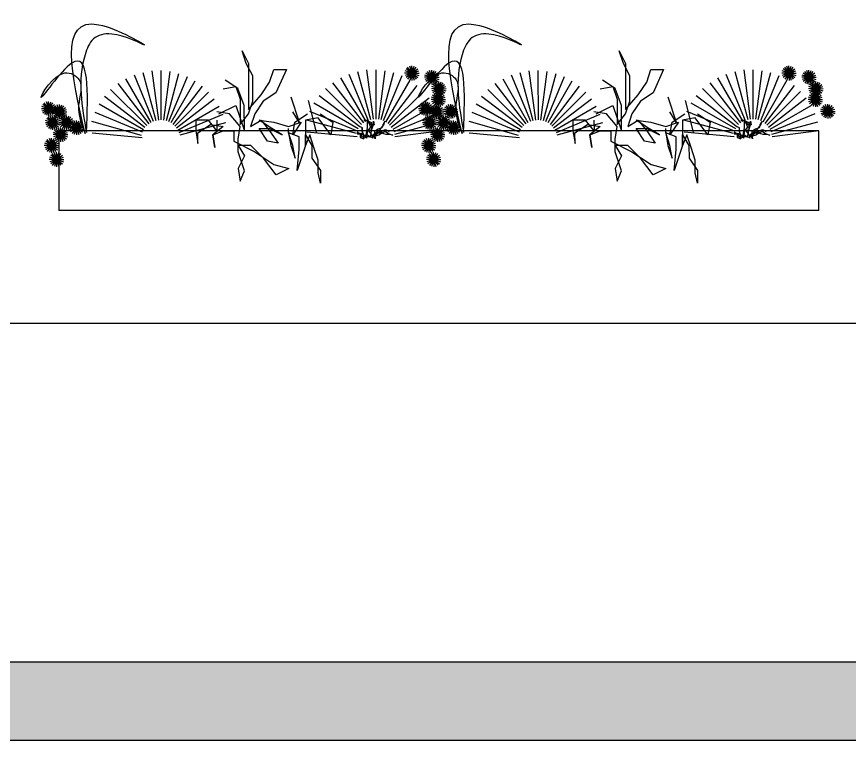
# Model space of a CAD drawing. Header units: millimetres. Extents: x 12377 to 30673, y 89761 to 101952.
# Drawn here: x 20880 to 22934, y 89761 to 91547 of the extents above; entities that cross this region are included whole.
import ezdxf

# ---------------------------------------------------------------- set-up
doc = ezdxf.new("R2010")
doc.units = ezdxf.units.MM
doc.layers.add('www.cad-blocks.net', color=7, linetype='Continuous')

# ---------------------------------------------------------------- blocks, each defined once
blk = doc.blocks.new('A$C437377C1')
for p, q in [((506, 363.1), (495.6, 394.2)), ((495.6, 394.2), (511.2, 363.1)), ((1436.1, 363.1), (1425.6, 394.2)), ((1425.6, 394.2), (1441.3, 363.1)), ((521.7, 331.9), (506, 363.1)), ((511.2, 363.1), (511.4, 248.8)), ((923.5, 332.3), (899.9, 349.4)), ((921, 329.9), (903.9, 353.4)), ((905.4, 332.3), (928.9, 349.5)), ((907.9, 329.8), (924.9, 353.4)), ((917.9, 328.3), (908.9, 355.9)), ((917.9, 349.6), (908.9, 321.9)), ((911, 328.3), (919.9, 355.9)), ((911, 349.5), (920, 321.9)), ((914.5, 327.7), (914.4, 356.8)), ((914.4, 352.3), (914.5, 325.5)), ((914.4, 350.1), (914.5, 321)), ((1451.7, 331.9), (1436.1, 363.1)), ((1441.3, 363.1), (1441.5, 248.8)), ((1853.5, 332.3), (1830, 349.4)), ((1851.1, 329.9), (1833.9, 353.4)), ((1835.4, 332.3), (1858.9, 349.5)), ((1837.9, 329.8), (1855, 353.4)), ((1848, 328.3), (1838.9, 355.9)), ((1847.9, 349.6), (1839, 321.9)), ((1841, 328.3), (1850, 355.9)), ((1841, 349.5), (1850, 321.9)), ((1844.5, 327.7), (1844.4, 356.8)), ((1844.5, 352.3), (1844.5, 325.5)), ((1844.5, 350.1), (1844.5, 321)), ((229, 334.4), (276.5, 220.1)), ((250.6, 340.9), (282.7, 222)), ((272.8, 344.5), (289, 223.1)), ((295.2, 345.1), (295.4, 223.3)), ((317.4, 342.8), (301.8, 222.7)), ((339, 337.6), (308, 221.3)), ((359.7, 329.8), (314, 219)), ((521.8, 269.6), (521.7, 331.9)), ((563.3, 316.4), (573.7, 347.6)), ((573.7, 347.6), (604.9, 347.6)), ((604.9, 347.6), (579, 290.5)), ((758.8, 336.7), (806.4, 222.4)), ((780.5, 343.2), (812.5, 224.3)), ((802.7, 346.7), (818.8, 225.3)), ((825.1, 347.3), (825.2, 225.6)), ((847.2, 345), (831.6, 225)), ((868.9, 339.9), (837.9, 223.5)), ((889.6, 332), (843.9, 221.3)), ((925.6, 338.9), (896.5, 338.9)), ((925.1, 335.5), (897.4, 344.4)), ((925.1, 342.4), (897.4, 333.3)), ((923.5, 345.5), (900, 328.4)), ((903.2, 338.9), (932.3, 338.9)), ((903.8, 335.4), (931.5, 344.5)), ((903.8, 342.3), (931.5, 333.4)), ((921, 348), (903.9, 324.4)), ((905.4, 345.5), (928.9, 328.4)), ((907.8, 347.9), (925, 324.4)), ((974.8, 328.8), (945.7, 328.7)), ((974.2, 325.3), (946.5, 334.2)), ((974.2, 332.2), (946.5, 323.2)), ((972.6, 322.2), (949.1, 339.2)), ((972.6, 335.3), (949.1, 318.2)), ((952.4, 328.7), (981.5, 328.8)), ((952.9, 325.3), (980.6, 334.3)), ((952.9, 332.2), (980.6, 323.2)), ((970.2, 319.7), (953, 343.2)), ((970.1, 337.8), (953.1, 314.2)), ((954.5, 322.1), (978, 339.3)), ((954.5, 335.3), (978.1, 318.2)), ((957, 319.7), (974.1, 343.2)), ((957, 337.8), (974.1, 314.3)), ((967, 318.1), (958, 345.8)), ((967, 339.4), (958.1, 311.7)), ((960.1, 318.1), (969.1, 345.8)), ((960.1, 339.4), (969.1, 311.7)), ((963.6, 317.5), (963.5, 346.6)), ((963.5, 342.1), (963.6, 315.3)), ((963.5, 339.9), (963.6, 310.8)), ((1159, 334.4), (1206.6, 220.1)), ((1180.6, 340.9), (1212.7, 222)), ((1202.9, 344.5), (1219, 223.1)), ((1225.3, 345.1), (1225.4, 223.3)), ((1247.4, 342.8), (1231.8, 222.7)), ((1269.1, 337.6), (1238.1, 221.3)), ((1289.8, 329.8), (1244.1, 219)), ((1451.8, 269.6), (1451.7, 331.9)), ((1493.4, 316.4), (1503.7, 347.6)), ((1503.7, 347.6), (1535, 347.6)), ((1535, 347.6), (1509, 290.5)), ((1688.9, 336.7), (1736.4, 222.4)), ((1710.5, 343.2), (1742.6, 224.3)), ((1732.7, 346.7), (1748.9, 225.3)), ((1755.1, 347.3), (1755.3, 225.6)), ((1777.3, 345), (1761.7, 225)), ((1798.9, 339.9), (1767.9, 223.5)), ((1819.6, 332), (1773.9, 221.3)), ((1855.7, 338.9), (1826.6, 338.9)), ((1855.1, 335.5), (1827.4, 344.4)), ((1855.1, 342.4), (1827.5, 333.3)), ((1853.5, 345.5), (1830, 328.4)), ((1833.3, 338.9), (1862.4, 338.9)), ((1833.8, 335.4), (1861.5, 344.5)), ((1833.8, 342.3), (1861.5, 333.4)), ((1851, 348), (1834, 324.4)), ((1835.4, 345.5), (1859, 328.4)), ((1837.9, 347.9), (1855, 324.4)), ((1904.8, 328.8), (1875.7, 328.7)), ((1904.3, 325.3), (1876.6, 334.2)), ((1904.2, 332.2), (1876.6, 323.2)), ((1902.7, 322.2), (1879.1, 339.2)), ((1902.7, 335.3), (1879.1, 318.2)), ((1882.4, 328.7), (1911.5, 328.8)), ((1883, 325.3), (1910.6, 334.3)), ((1883, 332.2), (1910.6, 323.2)), ((1900.2, 319.7), (1883.1, 343.2)), ((1900.2, 337.8), (1883.1, 314.2)), ((1884.5, 335.3), (1908.1, 318.2)), ((1884.6, 322.1), (1908.1, 339.3)), ((1887, 319.7), (1904.1, 343.2)), ((1887, 337.8), (1904.2, 314.3)), ((1897.1, 318.1), (1888, 345.8)), ((1897.1, 339.4), (1888.1, 311.7)), ((1890.1, 339.4), (1899.2, 311.7)), ((1890.2, 318.1), (1899.1, 345.8)), ((1893.6, 317.5), (1893.6, 346.6)), ((1893.6, 342.1), (1893.6, 315.3)), ((1893.6, 339.9), (1893.6, 310.8)), ((189, 313.1), (265.3, 214.1)), ((208.3, 325.1), (270.7, 217.5)), ((379.1, 319.3), (319.7, 216)), ((485.3, 300.7), (454, 321.4)), ((542.6, 285.2), (563.3, 316.4)), ((718.9, 315.4), (795.1, 216.3)), ((738.2, 327.4), (800.5, 219.7)), ((909, 321.6), (849.6, 218.3)), ((926.9, 308.8), (854.8, 214.5)), ((989.7, 294.1), (966.2, 311.2)), ((987.3, 291.6), (970.1, 315.1)), ((987.2, 309.7), (970.2, 286.2)), ((971.6, 294.1), (995.1, 311.2)), ((974.1, 291.6), (991.2, 315.2)), ((974.1, 309.7), (991.2, 286.2)), ((984.1, 290), (975.1, 317.7)), ((984.1, 311.3), (975.2, 283.6)), ((977.2, 290), (986.2, 317.7)), ((977.2, 311.3), (986.2, 283.6)), ((980.7, 289.5), (980.6, 318.6)), ((980.6, 314.1), (980.7, 287.3)), ((980.7, 311.9), (980.7, 282.8)), ((1119.1, 313.1), (1195.3, 214.1)), ((1138.4, 325.1), (1200.7, 217.5)), ((1309.2, 319.3), (1249.8, 216)), ((1415.3, 300.7), (1384.1, 321.4)), ((1472.6, 285.2), (1493.4, 316.4)), ((1648.9, 315.4), (1725.2, 216.3)), ((1668.2, 327.4), (1730.6, 219.7)), ((1839, 321.6), (1779.6, 218.3)), ((1856.9, 308.8), (1784.8, 214.5)), ((1919.8, 294.1), (1896.2, 311.2)), ((1917.3, 291.6), (1900.2, 315.1)), ((1917.3, 309.7), (1900.2, 286.2)), ((1901.7, 294.1), (1925.2, 311.2)), ((1904.1, 291.6), (1921.2, 315.2)), ((1904.1, 309.7), (1921.3, 286.2)), ((1914.2, 290), (1905.2, 317.7)), ((1914.2, 311.3), (1905.2, 283.6)), ((1907.2, 311.3), (1916.3, 283.6)), ((1907.3, 290), (1916.2, 317.7)), ((1910.7, 289.5), (1910.7, 318.6)), ((1910.7, 314.1), (1910.7, 287.3)), ((1910.7, 311.9), (1910.7, 282.8)), ((171.4, 298.6), (260.3, 210)), ((397, 306.5), (324.9, 212.3)), ((413, 291.6), (329.6, 207.9)), ((448.9, 300.6), (480.1, 305.9)), ((480.1, 305.9), (490.5, 274.7)), ((501, 259.2), (485.3, 300.7)), ((579, 290.5), (547.8, 269.6)), ((701.3, 300.9), (790.2, 212.2)), ((942.9, 293.9), (859.5, 210.2)), ((991.9, 300.7), (962.8, 300.6)), ((991.3, 297.2), (963.6, 306.2)), ((991.3, 304.1), (963.6, 295.1)), ((989.7, 307.3), (966.2, 290.1)), ((986, 264.8), (968.9, 288.3)), ((969.5, 300.6), (998.6, 300.7)), ((970, 297.2), (997.7, 306.2)), ((970, 304.1), (997.7, 295.2)), ((971.6, 307.2), (995.2, 290.2)), ((972.9, 264.7), (989.9, 288.3)), ((982.9, 263.2), (973.9, 290.8)), ((976, 263.2), (985, 290.8)), ((979.5, 262.6), (979.4, 291.7)), ((1101.5, 298.6), (1190.4, 210)), ((1327.1, 306.5), (1255, 212.3)), ((1343.1, 291.6), (1259.7, 207.9)), ((1378.9, 300.6), (1410.1, 305.9)), ((1410.1, 305.9), (1420.6, 274.7)), ((1431, 259.2), (1415.3, 300.7)), ((1509, 290.5), (1477.8, 269.6)), ((1631.3, 300.9), (1720.2, 212.2)), ((1872.9, 293.9), (1789.5, 210.2)), ((1921.9, 300.7), (1892.8, 300.6)), ((1921.4, 297.2), (1893.7, 306.2)), ((1921.4, 304.1), (1893.7, 295.1)), ((1919.8, 307.3), (1896.2, 290.1)), ((1916.1, 264.8), (1898.9, 288.3)), ((1899.5, 300.6), (1928.6, 300.7)), ((1900.1, 297.2), (1927.7, 306.2)), ((1900.1, 304.1), (1927.8, 295.2)), ((1901.6, 307.2), (1925.2, 290.2)), ((1902.9, 264.7), (1920, 288.3)), ((1913, 263.2), (1903.9, 290.8)), ((1906.1, 263.2), (1915, 290.8)), ((1909.5, 262.6), (1909.5, 291.7)), ((21.8, 240.4), (12.8, 268)), ((14.9, 240.4), (23.9, 268.1)), ((18.4, 239.8), (18.3, 268.9)), ((155.9, 281.8), (255.9, 205.3)), ((427, 274.8), (333.7, 203)), ((490.5, 274.7), (490.6, 212.4)), ((511.4, 248.8), (542.6, 285.2)), ((511.4, 238.4), (521.8, 269.6)), ((547.8, 269.6), (527, 238.4)), ((615.4, 280.1), (636.4, 217.8)), ((678.8, 193.2), (659.1, 271.3)), ((685.7, 284.1), (785.8, 207.6)), ((956.8, 277), (863.6, 205.2)), ((951.9, 240.4), (942.9, 268)), ((945, 240.4), (953.9, 268.1)), ((948.4, 239.8), (948.4, 268.9)), ((990.6, 273.8), (961.5, 273.8)), ((990.1, 270.4), (962.4, 279.3)), ((990.1, 277.3), (962.4, 268.2)), ((988.5, 267.2), (964.9, 284.3)), ((988.5, 280.4), (965, 263.3)), ((968.3, 273.8), (997.4, 273.8)), ((968.8, 270.3), (996.5, 279.4)), ((968.8, 277.2), (996.5, 268.3)), ((986, 282.9), (968.9, 259.3)), ((970.4, 267.2), (993.9, 284.4)), ((970.4, 280.4), (994, 263.3)), ((972.9, 282.8), (990, 259.3)), ((982.9, 284.5), (973.9, 256.8)), ((976, 284.4), (985, 256.8)), ((979.4, 287.2), (979.5, 260.4)), ((979.4, 285), (979.5, 255.9)), ((1085.9, 281.8), (1186, 205.3)), ((1357, 274.8), (1263.8, 203)), ((1420.6, 274.7), (1420.7, 212.4)), ((1441.5, 248.8), (1472.6, 285.2)), ((1441.5, 238.4), (1451.8, 269.6)), ((1477.8, 269.6), (1457.1, 238.4)), ((1545.5, 280.1), (1566.4, 217.8)), ((1608.9, 193.2), (1589.2, 271.3)), ((1615.8, 284.1), (1715.8, 207.6)), ((1886.9, 277), (1793.6, 205.2)), ((1920.7, 273.8), (1891.6, 273.8)), ((1920.1, 270.4), (1892.5, 279.3)), ((1920.1, 277.3), (1892.5, 268.2)), ((1918.6, 267.2), (1895, 284.3)), ((1918.5, 280.4), (1895, 263.3)), ((1898.3, 273.8), (1927.4, 273.8)), ((1898.8, 277.2), (1926.5, 268.3)), ((1898.9, 270.3), (1926.5, 279.4)), ((1916.1, 282.9), (1899, 259.3)), ((1900.4, 267.2), (1924, 284.4)), ((1900.4, 280.4), (1924, 263.3)), ((1902.9, 282.8), (1920, 259.3)), ((1912.9, 284.5), (1904, 256.8)), ((1906, 284.4), (1915.1, 256.8)), ((1909.5, 287.2), (1909.5, 260.4)), ((1909.5, 285), (1909.5, 255.9)), ((29.6, 251), (0.5, 251)), ((29, 247.6), (1.3, 256.5)), ((29, 254.5), (1.4, 245.5)), ((27.4, 244.4), (3.9, 261.5)), ((27.4, 257.6), (3.9, 240.5)), ((7.2, 251), (36.3, 251)), ((7.7, 247.5), (35.4, 256.6)), ((7.7, 254.5), (35.4, 245.5)), ((25, 242), (7.8, 265.5)), ((24.9, 260.1), (7.9, 236.5)), ((9.3, 244.4), (32.8, 261.6)), ((9.3, 257.6), (32.9, 240.5)), ((11.8, 241.9), (28.9, 265.5)), ((11.8, 260.1), (28.9, 236.5)), ((21.8, 261.7), (12.9, 234)), ((14.9, 261.7), (23.9, 234)), ((18.4, 264.4), (18.4, 237.6)), ((18.4, 262.2), (18.4, 233.1)), ((56, 240.2), (28.3, 249.2)), ((56, 247.1), (28.3, 238.1)), ((54.4, 237.1), (30.9, 254.2)), ((54.4, 250.2), (30.9, 233.1)), ((34.7, 240.2), (62.4, 249.2)), ((34.7, 247.1), (62.4, 238.1)), ((52, 234.6), (34.8, 258.1)), ((51.9, 252.7), (34.9, 229.2)), ((36.3, 237.1), (59.8, 254.2)), ((36.3, 250.2), (59.9, 233.2)), ((38.8, 234.6), (55.9, 258.2)), ((38.8, 252.7), (55.9, 229.2)), ((48.8, 233), (39.8, 260.7)), ((48.8, 254.3), (39.9, 226.6)), ((41.9, 233), (50.9, 260.7)), ((41.9, 254.3), (50.9, 226.6)), ((45.4, 232.5), (45.3, 261.6)), ((45.3, 257.1), (45.4, 230.2)), ((45.3, 254.8), (45.4, 225.7)), ((142.7, 263.1), (252.2, 200.1)), ((438.7, 256.4), (337.1, 197.5)), ((438.6, 238.3), (480.2, 259.1)), ((480.2, 259.1), (501.1, 196.8)), ((501.1, 196.8), (501, 259.2)), ((672.5, 265.3), (782.1, 202.3)), ((968.5, 258.6), (867, 199.8)), ((959.6, 251), (930.5, 251)), ((959.1, 247.6), (931.4, 256.5)), ((959.1, 254.5), (931.4, 245.5)), ((957.5, 244.4), (933.9, 261.5)), ((957.5, 257.6), (933.9, 240.5)), ((937.2, 251), (966.3, 251)), ((937.8, 247.5), (965.4, 256.6)), ((937.8, 254.5), (965.5, 245.5)), ((955, 242), (937.9, 265.5)), ((955, 260.1), (937.9, 236.5)), ((939.4, 244.4), (962.9, 261.6)), ((939.4, 257.6), (962.9, 240.5)), ((941.8, 260.1), (959, 236.5)), ((941.9, 241.9), (958.9, 265.5)), ((951.9, 261.7), (942.9, 234)), ((944.9, 261.7), (954, 234)), ((948.4, 264.4), (948.4, 237.6)), ((948.4, 262.2), (948.4, 233.1)), ((986.1, 240.2), (958.4, 249.2)), ((986.1, 247.1), (958.4, 238.1)), ((984.5, 237.1), (960.9, 254.2)), ((984.5, 250.2), (960.9, 233.1)), ((964.8, 240.2), (992.4, 249.2)), ((964.8, 247.1), (992.5, 238.1)), ((982, 234.6), (964.9, 258.1)), ((982, 252.7), (964.9, 229.2)), ((966.3, 250.2), (989.9, 233.2)), ((966.4, 237.1), (989.9, 254.2)), ((968.8, 234.6), (985.9, 258.2)), ((968.8, 252.7), (986, 229.2)), ((978.9, 233), (969.9, 260.7)), ((978.9, 254.3), (969.9, 226.6)), ((971.9, 254.3), (981, 226.6)), ((972, 233), (980.9, 260.7)), ((975.4, 232.5), (975.4, 261.6)), ((975.4, 257.1), (975.4, 230.2)), ((975.4, 254.8), (975.4, 225.7)), ((1020.6, 241.1), (993, 250)), ((1020.6, 248), (993, 238.9)), ((1019.1, 237.9), (995.5, 255)), ((1019, 251.1), (995.5, 234)), ((999.3, 247.9), (1027, 239)), ((1016.6, 235.5), (999.4, 259)), ((999.4, 241), (1027, 250.1)), ((1016.6, 253.6), (999.5, 230)), ((1000.9, 237.9), (1024.5, 255.1)), ((1000.9, 251.1), (1024.5, 234)), ((1003.4, 235.4), (1020.5, 259)), ((1003.4, 253.6), (1020.5, 230)), ((1013.5, 233.9), (1004.4, 261.5)), ((1013.4, 255.2), (1004.5, 227.5)), ((1006.5, 233.9), (1015.5, 261.5)), ((1006.5, 255.1), (1015.6, 227.5)), ((1010, 233.3), (1010, 262.4)), ((1010, 257.9), (1010, 231.1)), ((1010, 255.7), (1010, 226.6)), ((1072.7, 263.1), (1182.3, 200.1)), ((1368.7, 256.4), (1267.2, 197.5)), ((1368.6, 238.3), (1410.2, 259.1)), ((1410.2, 259.1), (1431.1, 196.8)), ((1431.1, 196.8), (1431, 259.2)), ((1602.6, 265.3), (1712.1, 202.3)), ((1898.5, 258.6), (1797, 199.8)), ((1950.7, 241.1), (1923, 250)), ((1950.7, 248), (1923, 238.9)), ((1949.1, 237.9), (1925.5, 255)), ((1949.1, 251.1), (1925.6, 234)), ((1929.4, 241), (1957.1, 250.1)), ((1929.4, 247.9), (1957.1, 239)), ((1946.6, 235.5), (1929.5, 259)), ((1946.6, 253.6), (1929.5, 230)), ((1931, 237.9), (1954.5, 255.1)), ((1931, 251.1), (1954.5, 234)), ((1933.4, 253.6), (1950.6, 230)), ((1933.5, 235.4), (1950.5, 259)), ((1943.5, 233.9), (1934.5, 261.5)), ((1943.5, 255.2), (1934.5, 227.5)), ((1936.6, 233.9), (1945.5, 261.5)), ((1936.6, 255.1), (1945.6, 227.5)), ((1940.1, 233.3), (1940, 262.4)), ((1940, 257.9), (1940.1, 231.1)), ((1940, 255.7), (1940.1, 226.6)), ((37.3, 210.1), (13.7, 227.2)), ((34.8, 207.6), (17.6, 231.2)), ((19.1, 210.1), (42.7, 227.2)), ((21.6, 207.6), (38.7, 231.2)), ((31.7, 206), (22.6, 233.7)), ((31.6, 227.3), (22.7, 199.6)), ((24.7, 206), (33.7, 233.7)), ((24.7, 227.3), (33.8, 199.7)), ((56.6, 243.7), (27.5, 243.6)), ((28.2, 205.5), (28.2, 234.6)), ((28.2, 230.1), (28.2, 203.3)), ((28.2, 227.9), (28.2, 198.8)), ((34.2, 243.6), (63.3, 243.7)), ((71.6, 210.1), (48, 227.2)), ((69.1, 207.6), (52, 231.2)), ((53.5, 210.1), (77, 227.2)), ((56, 207.6), (73, 231.2)), ((66, 206), (57, 233.7)), ((66, 227.3), (57, 199.6)), ((59.1, 206), (68.1, 233.7)), ((59.1, 227.3), (68.1, 199.7)), ((62.6, 205.5), (62.5, 234.6)), ((62.5, 230.1), (62.6, 203.3)), ((62.5, 227.9), (62.6, 198.8)), ((132.1, 242.7), (249.2, 194.4)), ((447.9, 236.7), (339.8, 191.7)), ((464.6, 238.3), (433.4, 243.5)), ((490.7, 207.2), (464.6, 238.3)), ((490.6, 212.4), (511.4, 238.4)), ((527, 238.4), (516.7, 207.2)), ((636.4, 217.8), (620.7, 243.8)), ((626, 217.8), (657.1, 238.6)), ((683.2, 228.3), (652, 223)), ((661.9, 245), (779.1, 196.7)), ((714.5, 186.8), (683.2, 228.3)), ((688.4, 238.7), (719.6, 217.9)), ((977.7, 238.9), (869.6, 194)), ((967.3, 210.1), (943.7, 227.2)), ((964.8, 207.6), (947.7, 231.2)), ((949.2, 210.1), (972.7, 227.2)), ((951.7, 207.6), (968.7, 231.2)), ((961.7, 206), (952.7, 233.7)), ((961.7, 227.3), (952.7, 199.6)), ((954.8, 206), (963.7, 233.7)), ((954.8, 227.3), (963.8, 199.7)), ((986.6, 243.7), (957.5, 243.6)), ((958.3, 205.5), (958.2, 234.6)), ((958.2, 230.1), (958.3, 203.3)), ((958.2, 227.9), (958.3, 198.8)), ((964.2, 243.6), (993.3, 243.7)), ((1001.7, 210.1), (978.1, 227.2)), ((999.2, 207.6), (982, 231.2)), ((983.5, 210.1), (1007.1, 227.2)), ((986, 207.6), (1003.1, 231.2)), ((996.1, 206), (987, 233.7)), ((996, 227.3), (987.1, 199.6)), ((989.1, 206), (998.1, 233.7)), ((989.1, 227.3), (998.2, 199.7)), ((1021.2, 244.5), (992.1, 244.5)), ((992.6, 205.5), (992.6, 234.6)), ((992.6, 230.1), (992.6, 203.3)), ((992.6, 227.9), (992.6, 198.8)), ((998.8, 244.5), (1027.9, 244.5)), ((1062.1, 242.7), (1179.3, 194.4)), ((1377.9, 236.7), (1269.8, 191.7)), ((1394.6, 238.3), (1363.4, 243.5)), ((1420.7, 207.2), (1394.6, 238.3)), ((1420.7, 212.4), (1441.5, 238.4)), ((1457.1, 238.4), (1446.7, 207.2)), ((1566.4, 217.8), (1550.8, 243.8)), ((1556, 217.8), (1587.2, 238.6)), ((1613.2, 228.3), (1582, 223)), ((1592, 245), (1709.1, 196.7)), ((1644.5, 186.8), (1613.2, 228.3)), ((1618.4, 238.7), (1649.7, 217.9)), ((1907.8, 238.9), (1799.7, 194)), ((1951.2, 244.5), (1922.1, 244.5)), ((1928.8, 244.5), (1957.9, 244.5)), ((39.4, 216.7), (10.3, 216.7)), ((38.8, 213.2), (11.1, 222.2)), ((38.8, 220.2), (11.2, 211.1)), ((37.2, 223.3), (13.7, 206.1)), ((17, 216.7), (46.1, 216.7)), ((17.5, 220.1), (45.2, 211.2)), ((17.6, 213.2), (45.2, 222.2)), ((34.8, 225.7), (17.7, 202.2)), ((19.1, 223.2), (42.7, 206.2)), ((21.6, 225.7), (38.7, 202.2)), ((73.7, 216.7), (44.6, 216.7)), ((73.2, 213.2), (45.5, 222.2)), ((73.2, 220.2), (45.5, 211.1)), ((71.6, 223.3), (48.1, 206.1)), ((51.4, 216.7), (80.5, 216.7)), ((51.9, 213.2), (79.6, 222.2)), ((51.9, 220.1), (79.6, 211.2)), ((69.1, 225.7), (52, 202.2)), ((53.5, 223.2), (77.1, 206.2)), ((56, 225.7), (73.1, 202.2)), ((97.7, 201), (70, 209.9)), ((97.7, 207.9), (70.1, 198.9)), ((96.2, 197.9), (72.6, 214.9)), ((96.1, 211), (72.6, 193.9)), ((76.4, 200.9), (104.1, 210)), ((76.4, 207.9), (104.1, 198.9)), ((93.7, 195.4), (76.5, 218.9)), ((93.7, 213.5), (76.6, 189.9)), ((78, 197.8), (101.6, 215)), ((78, 211), (101.6, 193.9)), ((80.5, 195.4), (97.6, 218.9)), ((80.5, 213.5), (97.6, 190)), ((90.6, 193.8), (81.5, 221.4)), ((90.5, 215.1), (81.6, 187.4)), ((83.6, 193.8), (92.6, 221.5)), ((83.6, 215.1), (92.6, 187.4)), ((87.1, 193.2), (87.1, 222.3)), ((87.1, 217.8), (87.1, 191)), ((87.1, 215.6), (87.1, 186.5)), ((124.5, 220.7), (246.4, 186.2)), ((454.5, 216), (341.7, 185.6)), ((412.6, 222.6), (381.3, 222.6)), ((381.3, 222.6), (381.4, 196.6)), ((386.6, 191.4), (417.8, 212.3)), ((433.4, 196.7), (412.6, 222.6)), ((417.8, 212.3), (449, 207.1)), ((449, 207.1), (423, 186.3)), ((433.4, 222.7), (433.4, 196.7)), ((485.5, 176), (490.7, 207.2)), ((516.7, 207.2), (542.7, 222.9)), ((568.7, 202.1), (537.5, 222.8)), ((537.5, 222.8), (573.9, 217.7)), ((542.7, 222.9), (563.5, 196.9)), ((573.9, 217.7), (610.4, 207.4)), ((610.4, 207.4), (641.6, 217.8)), ((641.6, 217.8), (620.8, 186.6)), ((620.8, 186.6), (626, 217.8)), ((652, 223), (652.1, 160.7)), ((654.2, 223.3), (776.8, 190.7)), ((719.6, 217.9), (714.5, 186.8)), ((792.7, 203.9), (786.7, 206.8)), ((804.6, 221.8), (795.6, 221.7)), ((795.6, 221.7), (803.1, 221.8)), ((803.1, 221.8), (809.1, 214.3)), ((804.6, 203.9), (804.6, 221.8)), ((812.1, 205.4), (804.6, 196.4)), ((813.6, 211.3), (807.6, 220.3)), ((807.6, 220.3), (815, 217.3)), ((809.1, 214.3), (812.1, 205.4)), ((821, 211.4), (813.6, 211.3)), ((815, 217.3), (815.1, 199.4)), ((815.1, 197.9), (819.5, 211.3)), ((819.5, 211.3), (819.5, 220.3)), ((819.5, 220.3), (821, 211.4)), ((836, 199.5), (844.9, 211.4)), ((843.4, 212.9), (840.4, 203.9)), ((847.9, 220.3), (843.4, 212.9)), ((844.9, 211.4), (847.9, 220.3)), ((984.3, 218.3), (871.5, 187.8)), ((969.4, 216.7), (940.3, 216.7)), ((968.9, 213.2), (941.2, 222.2)), ((968.9, 220.2), (941.2, 211.1)), ((967.3, 223.3), (943.8, 206.1)), ((947, 216.7), (976.1, 216.7)), ((947.6, 213.2), (975.3, 222.2)), ((947.6, 220.1), (975.3, 211.2)), ((964.8, 225.7), (947.7, 202.2)), ((949.2, 223.2), (972.7, 206.2)), ((951.6, 225.7), (968.8, 202.2)), ((1003.8, 216.7), (974.7, 216.7)), ((1003.2, 213.2), (975.6, 222.2)), ((1003.2, 220.2), (975.6, 211.1)), ((1001.6, 223.3), (978.1, 206.1)), ((981.4, 216.7), (1010.5, 216.7)), ((981.9, 220.1), (1009.6, 211.2)), ((982, 213.2), (1009.6, 222.2)), ((999.2, 225.7), (982.1, 202.2)), ((983.5, 223.2), (1007.1, 206.2)), ((986, 225.7), (1003.1, 202.2)), ((1027.8, 201), (1000.1, 209.9)), ((1027.8, 207.9), (1000.1, 198.9)), ((1026.2, 197.9), (1002.6, 214.9)), ((1026.2, 211), (1002.7, 193.9)), ((1006.5, 200.9), (1034.2, 210)), ((1006.5, 207.9), (1034.2, 198.9)), ((1023.7, 195.4), (1006.6, 218.9)), ((1023.7, 213.5), (1006.6, 189.9)), ((1008.1, 197.8), (1031.6, 215)), ((1008.1, 211), (1031.6, 193.9)), ((1010.5, 213.5), (1027.7, 190)), ((1010.6, 195.4), (1027.6, 218.9)), ((1020.6, 193.8), (1011.6, 221.4)), ((1020.6, 215.1), (1011.6, 187.4)), ((1013.7, 193.8), (1022.6, 221.5)), ((1013.7, 215.1), (1022.7, 187.4)), ((1017.1, 193.2), (1017.1, 222.3)), ((1017.1, 217.8), (1017.2, 191)), ((1017.1, 215.6), (1017.2, 186.5)), ((1054.5, 220.7), (1176.4, 186.2)), ((1384.5, 216), (1271.7, 185.6)), ((1342.6, 222.6), (1311.4, 222.6)), ((1311.4, 222.6), (1311.4, 196.6)), ((1316.6, 191.4), (1347.8, 212.3)), ((1363.5, 196.7), (1342.6, 222.6)), ((1347.8, 212.3), (1379.1, 207.1)), ((1379.1, 207.1), (1353.1, 186.3)), ((1363.4, 222.7), (1363.5, 196.7)), ((1415.5, 176), (1420.7, 207.2)), ((1446.7, 207.2), (1472.7, 222.9)), ((1498.8, 202.1), (1467.5, 222.8)), ((1467.5, 222.8), (1504, 217.7)), ((1472.7, 222.9), (1493.6, 196.9)), ((1504, 217.7), (1540.4, 207.4)), ((1540.4, 207.4), (1571.6, 217.8)), ((1571.6, 217.8), (1550.8, 186.6)), ((1550.8, 186.6), (1556, 217.8)), ((1582, 223), (1582.1, 160.7)), ((1584.2, 223.3), (1706.9, 190.7)), ((1649.7, 217.9), (1644.5, 186.8)), ((1722.7, 203.9), (1716.8, 206.8)), ((1734.6, 221.8), (1725.7, 221.7)), ((1725.7, 221.7), (1733.1, 221.8)), ((1733.1, 221.8), (1739.1, 214.3)), ((1734.7, 203.9), (1734.6, 221.8)), ((1742.1, 205.4), (1734.7, 196.4)), ((1743.6, 211.3), (1737.6, 220.3)), ((1737.6, 220.3), (1745.1, 217.3)), ((1739.1, 214.3), (1742.1, 205.4)), ((1751.1, 211.4), (1743.6, 211.3)), ((1745.1, 217.3), (1745.1, 199.4)), ((1745.1, 197.9), (1749.6, 211.3)), ((1749.6, 211.3), (1749.6, 220.3)), ((1749.6, 220.3), (1751.1, 211.4)), ((1766, 199.5), (1774.9, 211.4)), ((1773.4, 212.9), (1770.5, 203.9)), ((1777.9, 220.3), (1773.4, 212.9)), ((1774.9, 211.4), (1777.9, 220.3)), ((1914.4, 218.3), (1801.6, 187.8)), ((59, 187.3), (29.9, 187.2)), ((58.5, 183.8), (30.8, 192.8)), ((58.5, 190.7), (30.8, 181.7)), ((56.9, 180.7), (33.3, 197.8)), ((56.9, 193.8), (33.4, 176.7)), ((36.6, 187.2), (65.7, 187.3)), ((37.2, 183.8), (64.8, 192.8)), ((37.2, 190.7), (64.9, 181.7)), ((54.4, 178.2), (37.3, 201.7)), ((54.4, 196.3), (37.3, 172.8)), ((38.8, 180.7), (62.3, 197.8)), ((38.8, 193.8), (62.3, 176.8)), ((41.2, 196.3), (58.4, 172.8)), ((41.3, 178.2), (58.3, 201.8)), ((51.3, 176.6), (42.3, 204.3)), ((51.3, 197.9), (42.3, 170.2)), ((44.3, 197.9), (53.4, 170.2)), ((44.4, 176.6), (53.3, 204.3)), ((47.8, 176.1), (47.8, 205.2)), ((47.8, 200.7), (47.8, 173.8)), ((47.8, 198.4), (47.9, 169.3)), ((98.3, 204.4), (69.2, 204.4)), ((75.9, 204.4), (105, 204.5)), ((249.4, 179.2), (125.6, 190.9)), ((381.4, 196.6), (386.6, 165.5)), ((386.6, 165.5), (386.6, 191.4)), ((423, 186.3), (449, 196.7)), ((423, 186.3), (428.3, 155.1)), ((428.3, 155.1), (423, 186.3)), ((449, 196.7), (475.1, 196.8)), ((475.1, 196.8), (475.1, 170.8)), ((558.4, 170.9), (537.5, 202.1)), ((537.5, 202.1), (563.5, 202.1)), ((563.5, 202.1), (594.8, 186.6)), ((563.5, 196.9), (584.4, 165.8)), ((594.8, 186.6), (568.7, 202.1)), ((610.4, 191.8), (610.4, 202.2)), ((636.4, 181.4), (610.4, 191.8)), ((610.4, 191.8), (615.6, 160.6)), ((620.8, 160.6), (610.4, 191.8)), ((652.1, 160.7), (652, 186.7)), ((652, 186.7), (667.7, 160.7)), ((662.4, 186.7), (652.1, 160.7)), ((779.3, 181.5), (655.4, 193.2)), ((672.9, 155.5), (662.4, 186.7)), ((788.2, 187.5), (779.3, 193.4)), ((779.3, 193.4), (786.7, 189)), ((788.2, 190.4), (779.3, 188.9)), ((779.3, 188.9), (786.7, 189)), ((786.7, 189), (792.7, 180)), ((786.7, 189), (786.8, 180)), ((797.2, 184.5), (788.2, 190.4)), ((792.7, 180), (788.2, 187.5)), ((791.2, 203.9), (791.2, 196.4)), ((791.2, 196.4), (794.2, 187.5)), ((792.7, 194.9), (792.7, 203.9)), ((795.7, 186), (792.7, 194.9)), ((794.2, 187.5), (803.2, 178.5)), ((795.7, 178.5), (795.7, 186)), ((795.7, 186), (803.2, 184.5)), ((803.2, 184.5), (795.7, 186)), ((801.7, 186), (803.1, 194.9)), ((803.2, 178.5), (801.7, 186)), ((803.1, 194.9), (804.6, 203.9)), ((804.6, 196.4), (803.2, 187.5)), ((803.2, 187.5), (812.1, 181.5)), ((815.1, 199.4), (807.6, 196.4)), ((807.6, 196.4), (815.1, 187.5)), ((812.1, 181.5), (813.6, 189)), ((813.6, 189), (815.1, 197.9)), ((821.1, 189), (815.1, 180.1)), ((815.1, 187.5), (818.1, 178.6)), ((818.1, 178.6), (819.6, 187.5)), ((819.6, 187.5), (827, 193.5)), ((821.1, 184.5), (833, 193.5)), ((830, 190.5), (821.1, 189)), ((831.5, 200.9), (822.5, 195)), ((822.5, 195), (822.6, 186)), ((822.6, 186), (824.1, 177.1)), ((824.1, 183.1), (831.5, 193.5)), ((833, 186), (824.1, 183.1)), ((827, 193.5), (836, 199.5)), ((839, 190.5), (830, 190.5)), ((840.4, 203.9), (831.5, 200.9)), ((831.5, 193.5), (840.5, 193.5)), ((833, 193.5), (840.4, 196.5)), ((841.9, 192), (833, 186)), ((850.9, 187.6), (839, 190.5)), ((840.4, 196.5), (849.4, 199.5)), ((840.5, 193.5), (849.4, 195)), ((850.9, 196.5), (841.9, 192)), ((849.4, 199.5), (858.4, 195)), ((849.4, 195), (858.4, 189.1)), ((858.4, 195), (850.9, 196.5)), ((859.9, 187.6), (850.9, 187.6)), ((858.4, 189.1), (867.3, 186.1)), ((867.3, 186.1), (859.9, 187.6)), ((988.3, 196.9), (872.6, 181.5)), ((989.1, 187.3), (960, 187.2)), ((988.5, 183.8), (960.8, 192.8)), ((988.5, 190.7), (960.8, 181.7)), ((986.9, 180.7), (963.4, 197.8)), ((986.9, 193.8), (963.4, 176.7)), ((966.7, 187.2), (995.8, 187.3)), ((967.2, 183.8), (994.9, 192.8)), ((967.2, 190.7), (994.9, 181.7)), ((984.5, 178.2), (967.3, 201.7)), ((984.4, 196.3), (967.4, 172.8)), ((968.8, 180.7), (992.3, 197.8)), ((968.8, 193.8), (992.4, 176.8)), ((971.3, 178.2), (988.4, 201.8)), ((971.3, 196.3), (988.4, 172.8)), ((981.3, 176.6), (972.3, 204.3)), ((981.3, 197.9), (972.4, 170.2)), ((974.4, 176.6), (983.4, 204.3)), ((974.4, 197.9), (983.4, 170.2)), ((977.9, 176.1), (977.8, 205.2)), ((977.8, 200.7), (977.9, 173.8)), ((977.8, 198.4), (977.9, 169.3)), ((1028.3, 204.4), (999.2, 204.4)), ((1005.9, 204.4), (1035, 204.5)), ((1179.5, 179.2), (1055.6, 190.9)), ((1311.4, 196.6), (1316.7, 165.5)), ((1316.7, 165.5), (1316.6, 191.4)), ((1353.1, 186.3), (1379.1, 196.7)), ((1353.1, 186.3), (1358.3, 155.1)), ((1358.3, 155.1), (1353.1, 186.3)), ((1379.1, 196.7), (1405.1, 196.8)), ((1405.1, 196.8), (1405.1, 170.8)), ((1488.4, 170.9), (1467.5, 202.1)), ((1467.5, 202.1), (1493.6, 202.1)), ((1493.6, 202.1), (1524.8, 186.6)), ((1493.6, 196.9), (1514.4, 165.8)), ((1524.8, 186.6), (1498.8, 202.1)), ((1540.4, 191.8), (1540.4, 202.2)), ((1566.5, 181.4), (1540.4, 191.8)), ((1540.4, 191.8), (1545.7, 160.6)), ((1550.9, 160.6), (1540.4, 191.8)), ((1582.1, 160.7), (1582.1, 186.7)), ((1582.1, 186.7), (1597.7, 160.7)), ((1592.5, 186.7), (1582.1, 160.7)), ((1709.3, 181.5), (1585.5, 193.2)), ((1602.9, 155.5), (1592.5, 186.7)), ((1718.3, 187.5), (1709.3, 193.4)), ((1709.3, 193.4), (1716.8, 189)), ((1718.3, 190.4), (1709.3, 188.9)), ((1709.3, 188.9), (1716.8, 189)), ((1716.8, 189), (1722.8, 180)), ((1716.8, 189), (1716.8, 180)), ((1727.2, 184.5), (1718.3, 190.4)), ((1722.8, 180), (1718.3, 187.5)), ((1721.2, 203.9), (1721.2, 196.4)), ((1721.2, 196.4), (1724.2, 187.5)), ((1722.7, 194.9), (1722.7, 203.9)), ((1725.7, 186), (1722.7, 194.9)), ((1724.2, 187.5), (1733.2, 178.5)), ((1725.8, 178.5), (1725.7, 186)), ((1725.7, 186), (1733.2, 184.5)), ((1733.2, 184.5), (1725.7, 186)), ((1731.7, 186), (1733.2, 194.9)), ((1733.2, 178.5), (1731.7, 186)), ((1733.2, 194.9), (1734.7, 203.9)), ((1734.7, 196.4), (1733.2, 187.5)), ((1733.2, 187.5), (1742.2, 181.5)), ((1745.1, 199.4), (1737.7, 196.4)), ((1737.7, 196.4), (1745.1, 187.5)), ((1742.2, 181.5), (1743.6, 189)), ((1743.6, 189), (1745.1, 197.9)), ((1751.1, 189), (1745.1, 180.1)), ((1745.1, 187.5), (1748.1, 178.6)), ((1748.1, 178.6), (1749.6, 187.5)), ((1749.6, 187.5), (1757.1, 193.5)), ((1751.1, 184.5), (1763, 193.5)), ((1760.1, 190.5), (1751.1, 189)), ((1761.5, 200.9), (1752.6, 195)), ((1752.6, 195), (1752.6, 186)), ((1752.6, 186), (1754.1, 177.1)), ((1754.1, 183.1), (1761.5, 193.5)), ((1763, 186), (1754.1, 183.1)), ((1757.1, 193.5), (1766, 199.5)), ((1769, 190.5), (1760.1, 190.5)), ((1770.5, 203.9), (1761.5, 200.9)), ((1761.5, 193.5), (1770.5, 193.5)), ((1763, 193.5), (1770.5, 196.5)), ((1772, 192), (1763, 186)), ((1781, 187.6), (1769, 190.5)), ((1770.5, 196.5), (1779.4, 199.5)), ((1770.5, 193.5), (1779.4, 195)), ((1780.9, 196.5), (1772, 192)), ((1779.4, 199.5), (1788.4, 195)), ((1779.4, 195), (1788.4, 189.1)), ((1788.4, 195), (1780.9, 196.5)), ((1789.9, 187.6), (1781, 187.6)), ((1788.4, 189.1), (1797.4, 186.1)), ((1797.4, 186.1), (1789.9, 187.6)), ((1918.3, 196.9), (1802.6, 181.5)), ((36.4, 156.8), (8.7, 165.8)), ((34.8, 153.7), (11.2, 170.8)), ((34.8, 166.9), (11.3, 149.7)), ((15.1, 156.8), (42.8, 165.8)), ((32.3, 151.2), (15.2, 174.8)), ((32.3, 169.3), (15.2, 145.8)), ((16.7, 153.7), (40.2, 170.8)), ((16.7, 166.8), (40.2, 149.8)), ((19.1, 169.3), (36.3, 145.8)), ((19.2, 151.2), (36.2, 174.8)), ((29.2, 149.6), (20.2, 177.3)), ((29.2, 170.9), (20.2, 143.2)), ((22.3, 149.6), (31.2, 177.3)), ((22.3, 170.9), (31.3, 143.3)), ((25.8, 149.1), (25.7, 178.2)), ((25.7, 173.7), (25.8, 146.9)), ((25.7, 171.5), (25.8, 142.4)), ((475.1, 170.8), (527.2, 144.9)), ((485.6, 144.8), (485.5, 176)), ((584.4, 165.8), (558.4, 170.9)), ((636.5, 150.3), (636.4, 181.4)), ((786.8, 180), (795.7, 177)), ((804.7, 181.5), (795.7, 178.5)), ((806.1, 181.5), (797.2, 184.5)), ((815.1, 180.1), (806.1, 181.5)), ((824.1, 177.1), (821.1, 184.5)), ((966.4, 156.8), (938.7, 165.8)), ((964.8, 153.7), (941.3, 170.8)), ((964.8, 166.9), (941.3, 149.7)), ((945.1, 156.8), (972.8, 165.8)), ((962.4, 151.2), (945.2, 174.8)), ((962.3, 169.3), (945.3, 145.8)), ((946.7, 153.7), (970.3, 170.8)), ((946.7, 166.8), (970.3, 149.8)), ((949.2, 151.2), (966.3, 174.8)), ((949.2, 169.3), (966.3, 145.8)), ((959.3, 149.6), (950.2, 177.3)), ((959.2, 170.9), (950.3, 143.2)), ((952.3, 149.6), (961.3, 177.3)), ((952.3, 170.9), (961.3, 143.3)), ((955.8, 149.1), (955.8, 178.2)), ((955.8, 173.7), (955.8, 146.9)), ((955.8, 171.5), (955.8, 142.4)), ((1405.1, 170.8), (1457.2, 144.9)), ((1415.6, 144.8), (1415.5, 176)), ((1514.4, 165.8), (1488.4, 170.9)), ((1566.5, 150.3), (1566.5, 181.4)), ((1716.8, 180), (1725.8, 177)), ((1734.7, 181.5), (1725.8, 178.5)), ((1736.2, 181.5), (1727.2, 184.5)), ((1745.1, 180.1), (1736.2, 181.5)), ((1754.1, 177.1), (1751.1, 184.5)), ((36.9, 160.3), (7.8, 160.3)), ((36.4, 163.8), (8.7, 154.7)), ((14.5, 160.3), (43.6, 160.3)), ((15.1, 163.7), (42.8, 154.8)), ((38, 114.8), (38, 143.9)), ((516.8, 160.5), (485.5, 160.4)), ((485.5, 160.4), (501.2, 134.5)), ((501.2, 98.1), (485.6, 144.8)), ((548, 129.3), (516.8, 160.5)), ((527.2, 144.9), (574.1, 113.8)), ((615.6, 160.6), (626.1, 129.5)), ((626.1, 129.5), (620.8, 160.6)), ((652.1, 160.7), (631.4, 98.3)), ((631.4, 98.3), (636.5, 150.3)), ((667.7, 160.7), (667.7, 129.5)), ((683.4, 124.4), (672.9, 155.5)), ((967, 160.3), (937.9, 160.3)), ((966.4, 163.8), (938.8, 154.7)), ((944.6, 160.3), (973.7, 160.3)), ((945.1, 163.7), (972.8, 154.8)), ((968.1, 114.8), (968, 143.9)), ((1446.8, 160.5), (1415.6, 160.4)), ((1415.6, 160.4), (1431.2, 134.5)), ((1431.3, 98.1), (1415.6, 144.8)), ((1478.1, 129.3), (1446.8, 160.5)), ((1457.2, 144.9), (1504.1, 113.8)), ((1545.7, 160.6), (1556.1, 129.5)), ((1556.1, 129.5), (1550.9, 160.6)), ((1582.1, 160.7), (1561.4, 98.3)), ((1561.4, 98.3), (1566.5, 150.3)), ((1597.7, 160.7), (1597.8, 129.5)), ((1613.4, 124.4), (1602.9, 155.5)), ((49.2, 126), (20.1, 125.9)), ((48.7, 122.5), (21, 131.5)), ((48.6, 129.4), (21, 120.4)), ((47.1, 119.4), (23.5, 136.5)), ((47, 132.5), (23.5, 115.4)), ((26.8, 125.9), (55.9, 126)), ((27.4, 122.5), (55, 131.5)), ((27.4, 129.4), (55, 120.4)), ((44.6, 116.9), (27.5, 140.4)), ((44.6, 135), (27.5, 111.4)), ((28.9, 132.5), (52.5, 115.4)), ((29, 119.4), (52.5, 136.5)), ((31.4, 116.9), (48.5, 140.5)), ((31.4, 135), (48.6, 111.5)), ((41.5, 115.3), (32.4, 143)), ((41.4, 136.6), (32.5, 108.9)), ((34.5, 136.6), (43.6, 108.9)), ((34.6, 115.3), (43.5, 143)), ((38, 139.4), (38, 112.5)), ((38, 137.1), (38, 108)), ((501.2, 134.5), (485.6, 103.3)), ((579.3, 87.8), (548, 129.3)), ((667.7, 129.5), (688.6, 98.4)), ((683.4, 93.2), (683.4, 124.4)), ((979.2, 126), (950.1, 125.9)), ((978.7, 122.5), (951, 131.5)), ((978.7, 129.4), (951, 120.4)), ((977.1, 119.4), (953.5, 136.5)), ((977.1, 132.5), (953.6, 115.4)), ((956.9, 125.9), (986, 126)), ((957.4, 122.5), (985.1, 131.5)), ((957.4, 129.4), (985.1, 120.4)), ((974.6, 116.9), (957.5, 140.4)), ((974.6, 135), (957.5, 111.4)), ((959, 119.4), (982.5, 136.5)), ((959, 132.5), (982.6, 115.4)), ((961.5, 116.9), (978.6, 140.5)), ((961.5, 135), (978.6, 111.5)), ((971.5, 115.3), (962.5, 143)), ((971.5, 136.6), (962.5, 108.9)), ((964.6, 115.3), (973.6, 143)), ((964.6, 136.6), (973.6, 108.9)), ((968, 139.4), (968.1, 112.5)), ((968, 137.1), (968.1, 108)), ((1431.2, 134.5), (1415.7, 103.3)), ((1509.4, 87.8), (1478.1, 129.3)), ((1597.8, 129.5), (1618.6, 98.4)), ((1613.4, 93.2), (1613.4, 124.4)), ((485.6, 103.3), (490.9, 72.1)), ((574.1, 113.8), (610.5, 103.5)), ((610.5, 103.5), (579.3, 87.8)), ((1415.7, 103.3), (1420.9, 72.1)), ((1504.1, 113.8), (1540.6, 103.5)), ((1540.6, 103.5), (1509.4, 87.8)), ((490.9, 72.1), (501.2, 98.1)), ((688.6, 67.2), (683.4, 93.2)), ((688.6, 98.4), (688.6, 67.2)), ((1420.9, 72.1), (1431.3, 98.1)), ((1618.7, 67.2), (1613.4, 93.2)), ((1618.6, 98.4), (1618.7, 67.2))]:
    blk.add_line(p, q)
at = {"linetype": 'Continuous'}
for p, q in [((1918.3, 196.9), (43.3, 196.9)), ((43.3, 196.9), (43.3, 0)), ((1918.3, 196.9), (43.3, 196.9)), ((1918.3, 0), (1918.3, 196.9)), ((1918.3, 0), (43.3, 0))]:
    blk.add_line(p, q, dxfattribs=at)
for points, knots in [([(108.2, 189.8), (74.9, 334.1), (26.6, 543.6), (311, 377.5), (184, 444.4), (124.9, 429.4), (86.4, 334.7), (100.5, 256.2), (111.8, 192.3)], [0, 0, 0, 0, 0.2166194, 0.3146231, 0.3823186, 0.4196144, 0.4548553, 0.6085212, 0.6085212, 0.6085212, 0.6085212]), ([(1038.2, 189.8), (1005, 334.1), (956.7, 543.6), (1241.1, 377.5), (1114, 444.4), (1055, 429.4), (1016.5, 334.7), (1030.5, 256.2), (1041.9, 192.3)], [0, 0, 0, 0, 0.2166194, 0.3146231, 0.3823186, 0.4196144, 0.4548553, 0.6085212, 0.6085212, 0.6085212, 0.6085212]), ([(111.8, 192.3), (115.6, 292.7), (121.8, 457.7), (-36.7, 218.2), (41.3, 358.7), (110.2, 320.1), (82.7, 254.6), (99.3, 212.5), (108.2, 189.8)], [0, 0, 0, 0, 0.1401811, 0.2304139, 0.2971379, 0.3284706, 0.3780723, 0.4358723, 0.4358723, 0.4358723, 0.4358723]), ([(1041.9, 192.3), (1045.6, 292.7), (1051.8, 457.7), (893.4, 218.2), (971.3, 358.7), (1040.2, 320.1), (1012.7, 254.6), (1029.3, 212.5), (1038.2, 189.8)], [0, 0, 0, 0, 0.1401811, 0.2304139, 0.2971379, 0.3284706, 0.3780723, 0.4358723, 0.4358723, 0.4358723, 0.4358723])]:
    blk.add_open_spline(points, degree=3, knots=knots)
blk = doc.blocks.new('FORMAT')
at = {"layer": 'www.cad-blocks.net', "true_color": 0x546d8e}
h = blk.add_hatch(color=155, dxfattribs=at)
h.set_gradient(color1=(68, 68, 68), color2=(84, 109, 142), tint=1)
h.paths.add_polyline_path([(13495.8, 89955.2), (13495.8, 89761.4), (30672.7, 89761.4), (30672.7, 89955.2)])
at = {"layer": 'www.cad-blocks.net', "color": 155, "true_color": 0x546d8e}
for p, q in [((13495.8, 90790.3), (30672.7, 90790.3)), ((13495.8, 89955.2), (30672.7, 89955.2)), ((13495.8, 89955.2), (30672.7, 89955.2)), ((13495.8, 89761.4), (30672.7, 89761.4))]:
    blk.add_line(p, q, dxfattribs=at)

msp = doc.modelspace()

# ---------------------------------------------------------------- block references
msp.add_blockref('A$C437377C1', (20940.8, 91068.6))
at = {"layer": 'www.cad-blocks.net'}
msp.add_blockref('FORMAT', (0, 0), dxfattribs=at)

doc.saveas('drawing.dxf')
